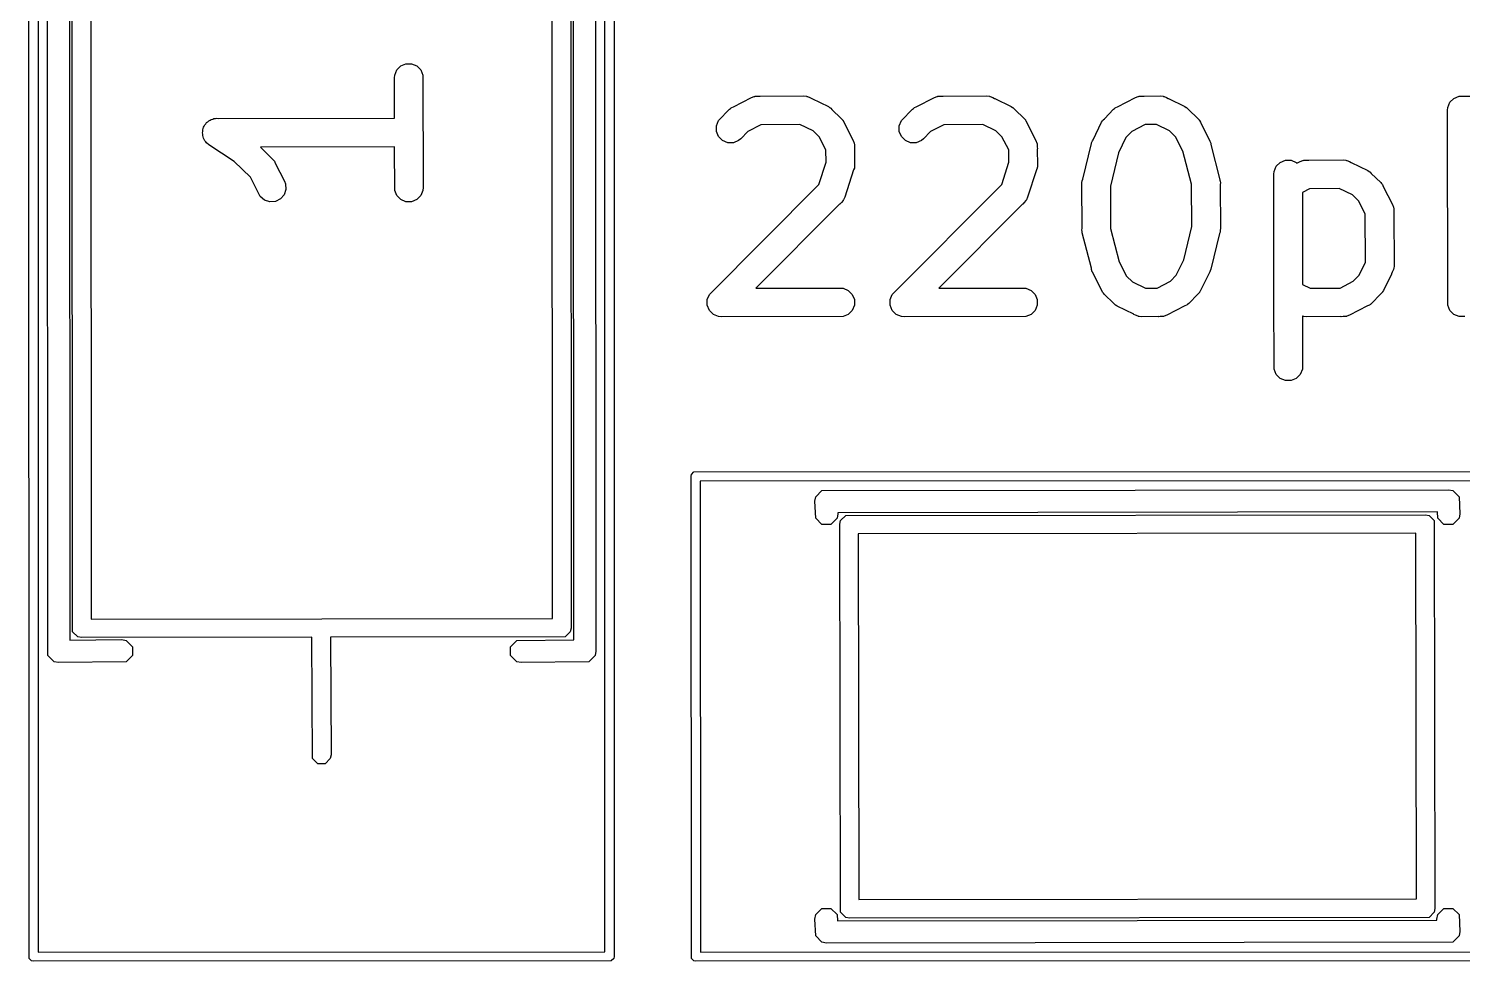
# Model space of a CAD drawing. Extents: x 3.64 to 7.25, y -5.16 to -3.02.
# Drawn here: x 4.9596 to 5.2536, y -4.7789 to -4.5878 of the extents above; entities that cross this region are included whole.
import ezdxf

# ---------------------------------------------------------------- set-up
doc = ezdxf.new("R2010")
doc.units = 0
doc.header["$MEASUREMENT"] = 0
doc.layers.add('BLACK', color=7, linetype='CONTINUOUS')

msp = doc.modelspace()

# ---------------------------------------------------------------- linework, layer by layer
at = {"layer": 'BLACK', "linetype": 'CONTINUOUS'}
for p, q in [((5.07965, -4.3949), (5.07972, -4.77795)), ((4.95972, -4.77833), (4.95965, -4.39528)), ((4.96154, -4.39626), (4.96161, -4.77704)), ((5.07783, -4.77697), (5.07776, -4.39619)), ((5.0758, -4.45697), (5.07598, -4.71535)), ((4.96357, -4.71626), (4.96339, -4.45787)), ((4.96793, -4.46021), (4.96811, -4.71313)), ((4.96865, -4.71138), (4.9685, -4.4626)), ((5.07072, -4.46185), (5.07087, -4.71063)), ((5.07144, -4.71302), (5.07126, -4.4601)), ((4.97229, -4.46456), (4.97244, -4.70881)), ((5.06708, -4.70866), (5.06693, -4.46442)), ((5.03595, -4.59541), (5.03702, -4.59497)), ((5.03702, -4.59497), (5.03817, -4.59497)), ((5.03817, -4.59497), (5.03923, -4.59541)), ((5.03464, -4.59786), (5.0347, -4.59729)), ((5.03466, -4.60616), (5.03464, -4.59786)), ((5.0347, -4.59729), (5.03514, -4.59622)), ((5.03514, -4.59622), (5.03595, -4.59541)), ((5.03923, -4.59541), (5.04005, -4.59622)), ((5.04005, -4.59622), (5.04049, -4.59729)), ((5.04049, -4.59729), (5.04054, -4.62036)), ((5.1037, -4.60403), (5.10382, -4.60394)), ((5.10382, -4.60394), (5.10416, -4.6038)), ((5.10416, -4.6038), (5.10788, -4.60188)), ((5.10788, -4.60188), (5.10843, -4.60167)), ((5.10843, -4.60167), (5.10853, -4.60166)), ((5.10853, -4.60166), (5.10863, -4.60162)), ((5.10863, -4.60162), (5.10914, -4.60162)), ((5.10914, -4.60162), (5.10957, -4.60159)), ((5.10957, -4.60159), (5.10966, -4.60162)), ((5.10966, -4.60162), (5.11858, -4.60157)), ((5.11858, -4.60157), (5.11915, -4.60162)), ((5.11915, -4.60162), (5.11925, -4.60166)), ((5.11925, -4.60166), (5.11936, -4.60167)), ((5.11936, -4.60167), (5.11987, -4.60192)), ((5.11987, -4.60192), (5.12022, -4.60207)), ((5.12022, -4.60207), (5.12027, -4.60211)), ((5.12027, -4.60211), (5.12365, -4.60375)), ((5.12365, -4.60375), (5.1239, -4.60391)), ((5.1239, -4.60391), (5.12397, -4.60394)), ((5.12397, -4.60394), (5.12401, -4.60398)), ((5.12401, -4.60398), (5.12414, -4.60406)), ((5.1412, -4.60403), (5.14131, -4.60394)), ((5.14131, -4.60394), (5.14166, -4.6038)), ((5.14166, -4.6038), (5.14538, -4.60188)), ((5.14538, -4.60188), (5.14592, -4.60167)), ((5.14592, -4.60167), (5.14603, -4.60166)), ((5.14603, -4.60166), (5.14612, -4.60162)), ((5.14612, -4.60162), (5.14664, -4.60162)), ((5.14664, -4.60162), (5.14707, -4.60159)), ((5.14707, -4.60159), (5.14715, -4.60162)), ((5.14715, -4.60162), (5.15607, -4.60157)), ((5.15607, -4.60157), (5.15665, -4.60162)), ((5.15665, -4.60162), (5.15675, -4.60166)), ((5.15675, -4.60166), (5.15685, -4.60167)), ((5.15685, -4.60167), (5.15737, -4.60192)), ((5.15737, -4.60192), (5.15771, -4.60207)), ((5.15771, -4.60207), (5.15776, -4.60211)), ((5.15776, -4.60211), (5.16114, -4.60375)), ((5.16114, -4.60375), (5.16139, -4.60391)), ((5.16139, -4.60391), (5.16146, -4.60394)), ((5.16146, -4.60394), (5.16151, -4.60398)), ((5.16151, -4.60398), (5.16163, -4.60406)), ((5.18244, -4.60403), (5.18256, -4.60394)), ((5.18256, -4.60394), (5.1829, -4.6038)), ((5.1829, -4.6038), (5.18662, -4.60188)), ((5.18662, -4.60188), (5.18717, -4.60167)), ((5.18717, -4.60167), (5.18727, -4.60166)), ((5.18727, -4.60166), (5.18737, -4.60162)), ((5.18737, -4.60162), (5.18795, -4.60162)), ((5.18795, -4.60162), (5.18831, -4.60159)), ((5.18831, -4.60159), (5.18838, -4.60161)), ((5.18838, -4.60161), (5.19169, -4.60157)), ((5.19169, -4.60157), (5.19227, -4.60162)), ((5.19227, -4.60162), (5.19237, -4.60166)), ((5.19237, -4.60166), (5.19247, -4.60167)), ((5.19247, -4.60167), (5.19299, -4.60192)), ((5.19299, -4.60192), (5.19334, -4.60207)), ((5.19334, -4.60207), (5.19338, -4.60211)), ((5.19338, -4.60211), (5.19676, -4.60375)), ((5.19676, -4.60375), (5.19701, -4.60391)), ((5.19701, -4.60391), (5.19708, -4.60394)), ((5.19708, -4.60394), (5.19713, -4.60398)), ((5.19713, -4.60398), (5.19725, -4.60406)), ((5.25061, -4.60452), (5.25067, -4.60394)), ((5.25067, -4.60394), (5.25111, -4.60288)), ((5.25111, -4.60288), (5.25192, -4.60207)), ((5.25192, -4.60207), (5.25299, -4.60162)), ((5.25299, -4.60162), (5.27231, -4.60157)), ((4.99613, -4.60703), (4.99637, -4.60686)), ((4.99637, -4.60686), (4.99658, -4.60666)), ((4.99658, -4.60666), (4.99685, -4.60655)), ((4.99685, -4.60655), (4.99709, -4.60638)), ((4.99709, -4.60638), (4.99738, -4.60633)), ((4.99738, -4.60633), (4.99765, -4.60622)), ((4.99765, -4.60622), (4.99794, -4.60621)), ((4.99794, -4.60621), (4.99822, -4.60616)), ((4.99822, -4.60616), (4.9985, -4.60621)), ((4.9985, -4.60621), (5.03466, -4.60616)), ((5.10068, -4.60769), (5.10113, -4.60663)), ((5.10113, -4.60663), (5.10337, -4.60431)), ((5.10337, -4.60431), (5.10359, -4.60412)), ((5.10359, -4.60412), (5.10365, -4.60406)), ((5.10365, -4.60406), (5.1037, -4.60403)), ((5.12414, -4.60406), (5.12436, -4.60432)), ((5.12436, -4.60432), (5.12629, -4.60618)), ((5.12629, -4.60618), (5.12648, -4.60641)), ((5.12648, -4.60641), (5.12654, -4.60646)), ((5.12654, -4.60646), (5.12656, -4.60652)), ((5.12656, -4.60652), (5.12666, -4.60663)), ((5.12666, -4.60663), (5.1268, -4.60698)), ((5.13818, -4.60769), (5.13862, -4.60663)), ((5.13862, -4.60663), (5.14086, -4.60431)), ((5.14086, -4.60431), (5.14109, -4.60412)), ((5.14109, -4.60412), (5.14114, -4.60406)), ((5.14114, -4.60406), (5.1412, -4.60403)), ((5.16163, -4.60406), (5.16186, -4.60432)), ((5.16186, -4.60432), (5.16379, -4.60618)), ((5.16379, -4.60618), (5.16397, -4.60641)), ((5.16397, -4.60641), (5.16403, -4.60646)), ((5.16403, -4.60646), (5.16406, -4.60652)), ((5.16406, -4.60652), (5.16415, -4.60663)), ((5.16415, -4.60663), (5.1643, -4.60698)), ((5.17794, -4.61054), (5.17968, -4.60695)), ((5.17968, -4.60695), (5.17984, -4.6067)), ((5.17984, -4.6067), (5.17987, -4.60663)), ((5.17987, -4.60663), (5.17991, -4.60658)), ((5.17991, -4.60658), (5.17999, -4.60646)), ((5.17999, -4.60646), (5.18024, -4.60624)), ((5.18024, -4.60624), (5.18211, -4.60431)), ((5.18211, -4.60431), (5.18233, -4.60412)), ((5.18233, -4.60412), (5.18239, -4.60406)), ((5.18239, -4.60406), (5.18244, -4.60403)), ((5.19725, -4.60406), (5.19748, -4.60432)), ((5.19748, -4.60432), (5.19941, -4.60618)), ((5.19941, -4.60618), (5.19959, -4.60641)), ((5.19959, -4.60641), (5.19965, -4.60646)), ((5.19965, -4.60646), (5.19968, -4.60652)), ((5.19968, -4.60652), (5.19977, -4.60663)), ((5.19977, -4.60663), (5.19992, -4.60698)), ((5.25067, -4.64447), (5.25061, -4.60452)), ((4.99527, -4.60911), (4.99533, -4.60883)), ((4.99533, -4.6094), (4.99527, -4.60911)), ((4.99533, -4.60854), (4.99544, -4.60827)), ((4.99533, -4.60883), (4.99533, -4.60854)), ((4.99533, -4.60969), (4.99533, -4.6094)), ((4.99544, -4.60996), (4.99533, -4.60969)), ((4.99544, -4.60827), (4.99549, -4.60798)), ((4.99549, -4.60798), (4.99565, -4.60774)), ((4.99565, -4.60774), (4.99577, -4.60747)), ((4.99577, -4.60747), (4.99597, -4.60727)), ((4.99597, -4.60727), (4.99613, -4.60703)), ((5.10068, -4.60885), (5.10068, -4.60769)), ((5.10113, -4.60991), (5.10068, -4.60885)), ((5.10711, -4.60886), (5.10567, -4.61036)), ((5.10982, -4.60747), (5.10711, -4.60886)), ((5.1178, -4.60742), (5.10982, -4.60747)), ((5.1205, -4.60874), (5.1178, -4.60742)), ((5.12173, -4.60993), (5.1205, -4.60874)), ((5.1268, -4.60698), (5.12872, -4.6107)), ((5.13818, -4.60885), (5.13818, -4.60769)), ((5.13862, -4.60991), (5.13818, -4.60885)), ((5.14461, -4.60886), (5.14316, -4.61036)), ((5.14731, -4.60747), (5.14461, -4.60886)), ((5.1553, -4.60742), (5.14731, -4.60747)), ((5.158, -4.60874), (5.1553, -4.60742)), ((5.15923, -4.60993), (5.158, -4.60874)), ((5.1643, -4.60698), (5.16621, -4.6107)), ((5.18585, -4.60886), (5.18466, -4.6101)), ((5.18857, -4.60746), (5.18585, -4.60886)), ((5.19094, -4.60743), (5.18857, -4.60746)), ((5.19362, -4.60874), (5.19094, -4.60743)), ((5.19485, -4.60993), (5.19362, -4.60874)), ((5.19992, -4.60698), (5.20183, -4.6107)), ((4.99549, -4.61024), (4.99544, -4.60996)), ((4.99566, -4.61048), (4.99549, -4.61024)), ((4.99577, -4.61075), (4.99566, -4.61048)), ((4.99597, -4.61096), (4.99577, -4.61075)), ((4.99614, -4.6112), (4.99597, -4.61096)), ((4.99658, -4.61156), (4.99614, -4.6112)), ((4.99658, -4.61157), (4.99658, -4.61156)), ((5.00179, -4.61498), (4.99658, -4.61157)), ((4.99658, -4.61157), (4.99658, -4.61157)), ((4.99658, -4.61157), (4.99658, -4.61157)), ((5.03467, -4.61201), (5.00716, -4.61205)), ((5.00716, -4.61205), (5.00968, -4.61452)), ((5.0347, -4.62094), (5.03467, -4.61201)), ((5.10194, -4.61073), (5.10113, -4.60991)), ((5.103, -4.61117), (5.10194, -4.61073)), ((5.10416, -4.61117), (5.103, -4.61117)), ((5.10522, -4.61073), (5.10416, -4.61117)), ((5.10567, -4.61036), (5.10522, -4.61073)), ((5.12313, -4.61264), (5.12173, -4.60993)), ((5.12317, -4.61518), (5.12313, -4.61264)), ((5.12872, -4.6107), (5.12893, -4.61124)), ((5.12893, -4.61124), (5.12893, -4.61135)), ((5.12893, -4.61135), (5.12897, -4.61144)), ((5.12897, -4.61144), (5.12898, -4.61202)), ((5.12898, -4.61202), (5.12901, -4.61239)), ((5.12901, -4.61239), (5.12899, -4.61245)), ((5.12899, -4.61245), (5.12903, -4.61577)), ((5.13944, -4.61073), (5.13862, -4.60991)), ((5.1405, -4.61117), (5.13944, -4.61073)), ((5.14165, -4.61117), (5.1405, -4.61117)), ((5.14272, -4.61073), (5.14165, -4.61117)), ((5.14316, -4.61036), (5.14272, -4.61073)), ((5.16063, -4.61264), (5.15923, -4.60993)), ((5.16066, -4.61518), (5.16063, -4.61264)), ((5.16621, -4.6107), (5.16642, -4.61124)), ((5.16642, -4.61124), (5.16643, -4.61135)), ((5.16643, -4.61135), (5.16647, -4.61144)), ((5.16647, -4.61144), (5.16648, -4.61202)), ((5.16648, -4.61202), (5.1665, -4.61239)), ((5.1665, -4.61239), (5.16648, -4.61245)), ((5.16648, -4.61245), (5.16653, -4.61577)), ((5.1758, -4.61864), (5.17758, -4.6113)), ((5.17758, -4.6113), (5.1776, -4.61126)), ((5.1776, -4.61124), (5.17762, -4.61119)), ((5.1776, -4.61126), (5.1776, -4.61124)), ((5.17762, -4.61119), (5.17778, -4.61076)), ((5.17778, -4.61076), (5.17794, -4.61054)), ((5.18466, -4.6101), (5.18313, -4.61325)), ((5.19636, -4.61286), (5.19485, -4.60993)), ((5.20183, -4.6107), (5.20185, -4.61074)), ((5.20185, -4.61074), (5.20186, -4.61076)), ((5.20186, -4.61076), (5.20188, -4.61081)), ((5.20188, -4.61081), (5.20204, -4.61124)), ((5.20204, -4.61124), (5.20206, -4.61153)), ((5.20206, -4.61153), (5.20393, -4.6188)), ((5.00511, -4.61824), (5.00179, -4.61498)), ((5.00968, -4.61452), (5.00987, -4.61475)), ((5.00987, -4.61475), (5.00993, -4.6148)), ((5.00993, -4.6148), (5.00996, -4.61486)), ((5.00996, -4.61486), (5.01005, -4.61497)), ((5.01005, -4.61497), (5.01019, -4.61532)), ((5.01019, -4.61532), (5.01211, -4.61904)), ((5.12169, -4.61973), (5.12317, -4.61518)), ((5.12903, -4.61577), (5.129, -4.61606)), ((5.15919, -4.61973), (5.16066, -4.61518)), ((5.16653, -4.61577), (5.1665, -4.61606)), ((5.18313, -4.61325), (5.18147, -4.62008)), ((5.19812, -4.61968), (5.19636, -4.61286)), ((5.21549, -4.616), (5.2163, -4.61519)), ((5.2163, -4.61519), (5.21737, -4.61475)), ((5.21737, -4.61475), (5.21852, -4.61475)), ((5.21852, -4.61475), (5.21958, -4.61519)), ((5.21958, -4.61519), (5.21973, -4.61533)), ((5.21973, -4.61533), (5.22037, -4.615)), ((5.22037, -4.615), (5.22091, -4.6148)), ((5.22091, -4.6148), (5.22102, -4.61479)), ((5.22102, -4.61479), (5.22111, -4.61475)), ((5.22111, -4.61475), (5.22164, -4.61474)), ((5.22164, -4.61474), (5.22206, -4.61471)), ((5.22206, -4.61471), (5.22214, -4.61474)), ((5.22214, -4.61474), (5.22919, -4.61469)), ((5.22919, -4.61469), (5.22977, -4.61475)), ((5.22977, -4.61475), (5.22986, -4.61479)), ((5.22986, -4.61479), (5.22997, -4.6148)), ((5.22997, -4.6148), (5.23048, -4.61504)), ((5.23048, -4.61504), (5.23083, -4.61519)), ((5.23083, -4.61519), (5.23088, -4.61524)), ((5.23088, -4.61524), (5.23426, -4.61688)), ((5.00714, -4.62217), (5.00511, -4.61824)), ((5.12882, -4.61671), (5.127, -4.62233)), ((5.12897, -4.61635), (5.12882, -4.61671)), ((5.12899, -4.6162), (5.12897, -4.61635)), ((5.12901, -4.61614), (5.12899, -4.6162)), ((5.129, -4.61606), (5.12901, -4.61614)), ((5.16632, -4.61671), (5.1645, -4.62233)), ((5.16647, -4.61635), (5.16632, -4.61671)), ((5.16648, -4.6162), (5.16647, -4.61635)), ((5.1665, -4.61614), (5.16648, -4.6162)), ((5.1665, -4.61606), (5.1665, -4.61614)), ((5.17568, -4.61894), (5.1758, -4.61864)), ((5.21499, -4.61764), (5.21505, -4.61707)), ((5.21502, -4.64222), (5.21499, -4.61764)), ((5.21505, -4.61707), (5.21549, -4.616)), ((5.23426, -4.61688), (5.23451, -4.61703)), ((5.23451, -4.61703), (5.23458, -4.61706)), ((5.23458, -4.61706), (5.23463, -4.61711)), ((5.23463, -4.61711), (5.23475, -4.61719)), ((5.23475, -4.61719), (5.23497, -4.61744)), ((5.23497, -4.61744), (5.2369, -4.61931)), ((5.0124, -4.62073), (5.01204, -4.62182)), ((5.01211, -4.61904), (5.01232, -4.61958)), ((5.01232, -4.61958), (5.0124, -4.62073)), ((5.03514, -4.622), (5.0347, -4.62094)), ((5.04049, -4.62094), (5.04005, -4.622)), ((5.04054, -4.62036), (5.04049, -4.62094)), ((5.09925, -4.64225), (5.12169, -4.61973)), ((5.13675, -4.64225), (5.15919, -4.61973)), ((5.17562, -4.61937), (5.17564, -4.6193)), ((5.17563, -4.61942), (5.17562, -4.61937)), ((5.17562, -4.61952), (5.17563, -4.61942)), ((5.17567, -4.62871), (5.17562, -4.61952)), ((5.17564, -4.6193), (5.17568, -4.61894)), ((5.18147, -4.62008), (5.18152, -4.62873)), ((5.19817, -4.62833), (5.19812, -4.61968)), ((5.20393, -4.6188), (5.20395, -4.6189)), ((5.20395, -4.6189), (5.20396, -4.61894)), ((5.20396, -4.61894), (5.20397, -4.61902)), ((5.20397, -4.61902), (5.20402, -4.61937)), ((5.20402, -4.61937), (5.20397, -4.6197)), ((5.20397, -4.6197), (5.20402, -4.62889)), ((5.22231, -4.62059), (5.22084, -4.62135)), ((5.22084, -4.62135), (5.22087, -4.64021)), ((5.22841, -4.62055), (5.22231, -4.62059)), ((5.23111, -4.62186), (5.22841, -4.62055)), ((5.2369, -4.61931), (5.23709, -4.61953)), ((5.23709, -4.61953), (5.23715, -4.61958)), ((5.23715, -4.61958), (5.23718, -4.61964)), ((5.23718, -4.61964), (5.23727, -4.61975)), ((5.23727, -4.61975), (5.23741, -4.6201)), ((5.23741, -4.6201), (5.23933, -4.62382)), ((5.00801, -4.62293), (5.00714, -4.62217)), ((5.0091, -4.62329), (5.00801, -4.62293)), ((5.01025, -4.62321), (5.0091, -4.62329)), ((5.01128, -4.62269), (5.01025, -4.62321)), ((5.01204, -4.62182), (5.01128, -4.62269)), ((5.03595, -4.62282), (5.03514, -4.622)), ((5.03702, -4.62326), (5.03595, -4.62282)), ((5.03817, -4.62326), (5.03702, -4.62326)), ((5.03923, -4.62282), (5.03817, -4.62326)), ((5.04005, -4.622), (5.03923, -4.62282)), ((5.12592, -4.62377), (5.10878, -4.64098)), ((5.12601, -4.62373), (5.12592, -4.62377)), ((5.12632, -4.62338), (5.12601, -4.62373)), ((5.12666, -4.62303), (5.12632, -4.62338)), ((5.1267, -4.62294), (5.12666, -4.62303)), ((5.12677, -4.62286), (5.1267, -4.62294)), ((5.127, -4.62233), (5.12677, -4.62286)), ((5.16342, -4.62377), (5.14627, -4.64098)), ((5.16351, -4.62373), (5.16342, -4.62377)), ((5.16381, -4.62338), (5.16351, -4.62373)), ((5.16415, -4.62303), (5.16381, -4.62338)), ((5.16419, -4.62294), (5.16415, -4.62303)), ((5.16426, -4.62286), (5.16419, -4.62294)), ((5.1645, -4.62233), (5.16426, -4.62286)), ((5.23235, -4.62305), (5.23111, -4.62186)), ((5.23374, -4.62575), (5.23235, -4.62305)), ((5.23933, -4.62382), (5.23954, -4.62436)), ((5.23954, -4.62436), (5.23954, -4.62447)), ((5.23954, -4.62447), (5.23959, -4.62457)), ((5.23959, -4.62457), (5.23959, -4.62507)), ((5.23379, -4.63561), (5.23374, -4.62575)), ((5.23959, -4.62507), (5.23962, -4.62551)), ((5.23962, -4.62551), (5.23959, -4.6256)), ((5.23959, -4.6256), (5.23964, -4.63639)), ((5.17562, -4.62904), (5.17567, -4.62871)), ((5.17567, -4.62939), (5.17562, -4.62904)), ((5.17568, -4.62947), (5.17567, -4.62939)), ((5.17569, -4.62951), (5.17568, -4.62947)), ((5.17571, -4.62961), (5.17569, -4.62951)), ((5.17758, -4.63688), (5.17571, -4.62961)), ((5.18152, -4.62873), (5.18328, -4.63555)), ((5.19651, -4.63516), (5.19817, -4.62833)), ((5.20384, -4.62977), (5.20206, -4.63711)), ((5.20396, -4.62947), (5.20384, -4.62977)), ((5.204, -4.62911), (5.20396, -4.62947)), ((5.20402, -4.62904), (5.204, -4.62911)), ((5.20402, -4.62889), (5.20401, -4.62899)), ((5.20401, -4.62899), (5.20402, -4.62904)), ((5.18328, -4.63555), (5.18479, -4.63849)), ((5.19498, -4.63831), (5.19651, -4.63516)), ((5.23247, -4.63831), (5.23379, -4.63561)), ((5.1776, -4.63717), (5.17758, -4.63688)), ((5.17776, -4.6376), (5.1776, -4.63717)), ((5.17778, -4.63765), (5.17776, -4.6376)), ((5.17779, -4.63767), (5.17778, -4.63765)), ((5.17781, -4.63771), (5.17779, -4.63767)), ((5.17972, -4.64143), (5.17781, -4.63771)), ((5.18479, -4.63849), (5.18602, -4.63968)), ((5.19379, -4.63955), (5.19498, -4.63831)), ((5.2017, -4.63787), (5.19996, -4.64146)), ((5.20186, -4.63765), (5.2017, -4.63787)), ((5.20202, -4.63722), (5.20186, -4.63765)), ((5.20204, -4.63717), (5.20202, -4.63722)), ((5.20206, -4.63711), (5.20204, -4.63715)), ((5.20204, -4.63715), (5.20204, -4.63717)), ((5.23128, -4.63955), (5.23247, -4.63831)), ((5.2391, -4.63808), (5.23746, -4.64146)), ((5.23914, -4.63803), (5.2391, -4.63808)), ((5.23929, -4.63768), (5.23914, -4.63803)), ((5.23954, -4.63717), (5.23929, -4.63768)), ((5.23959, -4.63697), (5.23954, -4.63707)), ((5.23954, -4.63707), (5.23954, -4.63717)), ((5.23964, -4.63639), (5.23959, -4.63697)), ((5.10878, -4.64098), (5.12608, -4.64094)), ((5.12608, -4.64094), (5.12665, -4.64099)), ((5.12665, -4.64099), (5.12772, -4.64144)), ((5.12772, -4.64144), (5.12853, -4.64225)), ((5.14627, -4.64098), (5.16357, -4.64094)), ((5.16357, -4.64094), (5.16415, -4.64099)), ((5.16415, -4.64099), (5.16521, -4.64144)), ((5.16521, -4.64144), (5.16603, -4.64225)), ((5.17987, -4.64178), (5.17972, -4.64143)), ((5.17996, -4.6419), (5.17987, -4.64178)), ((5.17999, -4.64195), (5.17996, -4.6419)), ((5.18005, -4.642), (5.17999, -4.64195)), ((5.18023, -4.64223), (5.18005, -4.642)), ((5.18216, -4.64409), (5.18023, -4.64223)), ((5.18602, -4.63968), (5.1887, -4.64098)), ((5.1887, -4.64098), (5.19107, -4.64095)), ((5.19107, -4.64095), (5.19379, -4.63955)), ((5.1994, -4.64217), (5.19753, -4.6441)), ((5.19965, -4.64195), (5.1994, -4.64217)), ((5.19973, -4.64183), (5.19965, -4.64195)), ((5.19977, -4.64178), (5.19973, -4.64183)), ((5.1998, -4.64171), (5.19977, -4.64178)), ((5.19996, -4.64146), (5.1998, -4.64171)), ((5.21501, -4.64239), (5.21502, -4.64222)), ((5.22087, -4.64021), (5.22247, -4.64098)), ((5.22247, -4.64098), (5.22858, -4.64094)), ((5.22858, -4.64094), (5.23128, -4.63955)), ((5.23689, -4.64217), (5.23503, -4.6441)), ((5.23715, -4.64195), (5.23689, -4.64217)), ((5.23722, -4.64183), (5.23715, -4.64195)), ((5.23727, -4.64178), (5.23722, -4.64183)), ((5.2373, -4.64171), (5.23727, -4.64178)), ((5.23746, -4.64146), (5.2373, -4.64171)), ((5.09881, -4.64331), (5.09925, -4.64225)), ((5.09881, -4.64447), (5.09881, -4.64331)), ((5.09925, -4.64553), (5.09881, -4.64447)), ((5.12853, -4.64225), (5.12897, -4.64331)), ((5.12897, -4.64447), (5.12853, -4.64553)), ((5.12897, -4.64331), (5.12897, -4.64447)), ((5.13631, -4.64331), (5.13675, -4.64225)), ((5.13631, -4.64447), (5.13631, -4.64331)), ((5.13675, -4.64553), (5.13631, -4.64447)), ((5.16603, -4.64225), (5.16647, -4.64331)), ((5.16647, -4.64447), (5.16603, -4.64553)), ((5.16647, -4.64331), (5.16647, -4.64447)), ((5.18239, -4.64435), (5.18216, -4.64409)), ((5.18251, -4.64443), (5.18239, -4.64435)), ((5.18256, -4.64447), (5.18251, -4.64443)), ((5.18263, -4.6445), (5.18256, -4.64447)), ((5.18288, -4.64466), (5.18263, -4.6445)), ((5.18626, -4.6463), (5.18288, -4.64466)), ((5.19674, -4.64461), (5.19302, -4.64653)), ((5.19708, -4.64447), (5.19674, -4.64461)), ((5.1972, -4.64438), (5.19708, -4.64447)), ((5.19725, -4.64435), (5.1972, -4.64438)), ((5.19731, -4.64429), (5.19725, -4.64435)), ((5.19753, -4.6441), (5.19731, -4.64429)), ((5.21502, -4.64242), (5.21501, -4.64239)), ((5.21505, -4.65759), (5.21502, -4.64242)), ((5.23423, -4.64461), (5.23051, -4.64653)), ((5.23458, -4.64447), (5.23423, -4.64461)), ((5.23469, -4.64438), (5.23458, -4.64447)), ((5.23475, -4.64435), (5.23469, -4.64438)), ((5.2348, -4.64429), (5.23475, -4.64435)), ((5.23503, -4.6441), (5.2348, -4.64429)), ((5.25111, -4.64553), (5.25067, -4.64447)), ((5.10007, -4.64635), (5.09925, -4.64553)), ((5.10113, -4.64679), (5.10007, -4.64635)), ((5.10171, -4.64684), (5.10113, -4.64679)), ((5.12665, -4.64679), (5.10171, -4.64684)), ((5.12772, -4.64635), (5.12665, -4.64679)), ((5.12853, -4.64553), (5.12772, -4.64635)), ((5.13756, -4.64635), (5.13675, -4.64553)), ((5.13863, -4.64679), (5.13756, -4.64635)), ((5.1392, -4.64684), (5.13863, -4.64679)), ((5.16415, -4.64679), (5.1392, -4.64684)), ((5.16521, -4.64635), (5.16415, -4.64679)), ((5.16603, -4.64553), (5.16521, -4.64635)), ((5.1863, -4.64635), (5.18626, -4.6463)), ((5.18665, -4.64649), (5.1863, -4.64635)), ((5.18717, -4.64674), (5.18665, -4.64649)), ((5.18727, -4.64675), (5.18717, -4.64674)), ((5.18737, -4.64679), (5.18727, -4.64675)), ((5.18795, -4.64684), (5.18737, -4.64679)), ((5.19126, -4.6468), (5.18795, -4.64684)), ((5.19133, -4.64682), (5.19126, -4.6468)), ((5.19169, -4.64679), (5.19133, -4.64682)), ((5.19227, -4.64679), (5.19169, -4.64679)), ((5.19237, -4.64675), (5.19227, -4.64679)), ((5.19247, -4.64674), (5.19237, -4.64675)), ((5.19302, -4.64653), (5.19247, -4.64674)), ((5.22091, -4.64674), (5.22088, -4.64672)), ((5.22088, -4.64672), (5.22089, -4.65701)), ((5.22102, -4.64675), (5.22091, -4.64674)), ((5.22111, -4.64679), (5.22102, -4.64675)), ((5.22169, -4.64684), (5.22111, -4.64679)), ((5.22874, -4.64679), (5.22169, -4.64684)), ((5.22882, -4.64682), (5.22874, -4.64679)), ((5.22924, -4.64679), (5.22882, -4.64682)), ((5.22977, -4.64679), (5.22924, -4.64679)), ((5.22986, -4.64675), (5.22977, -4.64679)), ((5.22997, -4.64674), (5.22986, -4.64675)), ((5.23051, -4.64653), (5.22997, -4.64674)), ((5.25192, -4.64635), (5.25111, -4.64553)), ((5.25299, -4.64679), (5.25192, -4.64635)), ((5.25414, -4.64679), (5.25299, -4.64679)), ((5.21549, -4.65865), (5.21505, -4.65759)), ((5.2163, -4.65947), (5.21549, -4.65865)), ((5.21737, -4.65991), (5.2163, -4.65947)), ((5.21958, -4.65947), (5.21852, -4.65991)), ((5.2204, -4.65865), (5.21958, -4.65947)), ((5.22084, -4.65759), (5.2204, -4.65865)), ((5.22089, -4.65701), (5.22084, -4.65759)), ((5.21852, -4.65991), (5.21737, -4.65991)), ((5.09547, -4.67953), (5.09555, -4.67915)), ((5.09555, -4.77833), (5.09547, -4.67953)), ((5.09555, -4.67915), (5.09608, -4.67862)), ((5.09608, -4.67862), (5.27756, -4.67854)), ((5.27658, -4.68044), (5.09737, -4.68051)), ((5.09737, -4.68051), (5.09744, -4.77704)), ((5.12105, -4.68374), (5.12232, -4.68246)), ((5.12232, -4.68246), (5.25079, -4.68228)), ((5.25079, -4.68228), (5.25169, -4.68246)), ((5.25169, -4.68246), (5.25297, -4.68374)), ((5.12087, -4.68465), (5.12105, -4.68374)), ((5.12105, -4.68811), (5.12087, -4.68465)), ((5.25297, -4.68374), (5.25315, -4.6872)), ((5.12232, -4.68939), (5.12105, -4.68811)), ((5.12541, -4.68811), (5.12413, -4.68939)), ((5.12559, -4.6872), (5.12541, -4.68811)), ((5.24854, -4.68683), (5.12558, -4.687)), ((5.12558, -4.687), (5.12559, -4.6872)), ((5.12598, -4.68937), (5.12613, -4.68862)), ((5.12613, -4.68862), (5.1272, -4.68755)), ((5.1272, -4.68755), (5.24606, -4.6874)), ((5.24606, -4.6874), (5.24682, -4.68755)), ((5.24682, -4.68755), (5.24788, -4.68862)), ((5.24788, -4.68862), (5.24803, -4.76811)), ((5.2486, -4.68811), (5.24854, -4.68683)), ((5.24988, -4.68939), (5.2486, -4.68811)), ((5.25297, -4.68811), (5.25169, -4.68939)), ((5.25315, -4.6872), (5.25297, -4.68811)), ((5.12413, -4.68939), (5.12232, -4.68939)), ((5.12613, -4.76886), (5.12598, -4.68937)), ((5.2441, -4.69119), (5.12978, -4.69134)), ((5.12978, -4.69134), (5.12992, -4.76629)), ((5.24424, -4.76614), (5.2441, -4.69119)), ((5.25169, -4.68939), (5.24988, -4.68939)), ((4.97244, -4.70881), (5.06708, -4.70866)), ((4.96972, -4.71245), (4.96865, -4.71138)), ((4.97047, -4.7126), (4.96972, -4.71245)), ((5.01773, -4.71253), (4.97047, -4.7126)), ((5.01787, -4.73737), (5.01773, -4.71253)), ((5.06965, -4.71245), (5.02152, -4.71252)), ((5.02152, -4.71252), (5.02165, -4.73661)), ((5.07072, -4.71138), (5.06965, -4.71245)), ((5.07087, -4.71063), (5.07072, -4.71138)), ((4.96811, -4.71313), (4.97874, -4.71299)), ((4.97874, -4.71299), (4.97964, -4.71317)), ((4.97964, -4.71317), (4.98092, -4.71445)), ((4.98092, -4.71445), (4.98092, -4.71626)), ((5.05845, -4.71445), (5.05973, -4.71317)), ((5.05845, -4.71626), (5.05845, -4.71445)), ((5.05973, -4.71317), (5.07144, -4.71302)), ((5.07598, -4.71535), (5.0758, -4.71626)), ((4.96484, -4.71754), (4.96357, -4.71626)), ((4.96575, -4.71772), (4.96484, -4.71754)), ((4.97964, -4.71754), (4.96575, -4.71772)), ((4.98092, -4.71626), (4.97964, -4.71754)), ((5.05973, -4.71754), (5.05845, -4.71626)), ((5.06063, -4.71772), (5.05973, -4.71754)), ((5.07453, -4.71754), (5.06063, -4.71772)), ((5.0758, -4.71626), (5.07453, -4.71754)), ((5.01893, -4.73843), (5.01787, -4.73737)), ((5.02044, -4.73843), (5.01893, -4.73843)), ((5.0215, -4.73737), (5.02044, -4.73843)), ((5.02165, -4.73661), (5.0215, -4.73737)), ((5.12105, -4.76937), (5.12232, -4.76809)), ((5.12232, -4.76809), (5.12413, -4.76809)), ((5.12413, -4.76809), (5.12541, -4.76937)), ((5.12992, -4.76629), (5.24424, -4.76614)), ((5.24803, -4.76811), (5.24788, -4.76886)), ((5.2486, -4.76937), (5.24988, -4.76809)), ((5.24988, -4.76809), (5.25169, -4.76809)), ((5.25169, -4.76809), (5.25297, -4.76937)), ((5.12087, -4.77028), (5.12105, -4.76937)), ((5.12105, -4.77374), (5.12087, -4.77028)), ((5.12541, -4.76937), (5.12548, -4.77065)), ((5.12548, -4.77065), (5.24844, -4.77048)), ((5.1272, -4.76993), (5.12613, -4.76886)), ((5.12795, -4.77008), (5.1272, -4.76993)), ((5.24682, -4.76993), (5.12795, -4.77008)), ((5.24788, -4.76886), (5.24682, -4.76993)), ((5.24843, -4.77028), (5.2486, -4.76937)), ((5.24844, -4.77048), (5.24843, -4.77028)), ((5.25297, -4.76937), (5.25315, -4.77283)), ((5.12232, -4.77502), (5.12105, -4.77374)), ((5.25297, -4.77374), (5.25169, -4.77502)), ((5.25315, -4.77283), (5.25297, -4.77374)), ((4.96161, -4.77704), (5.07783, -4.77697)), ((5.09744, -4.77704), (5.27665, -4.77697)), ((5.12323, -4.7752), (5.12232, -4.77502)), ((5.25169, -4.77502), (5.12323, -4.7752)), ((4.96025, -4.77886), (4.95972, -4.77833)), ((4.96063, -4.77894), (4.96025, -4.77886)), ((5.07912, -4.77886), (4.96063, -4.77894)), ((5.07965, -4.77833), (5.07912, -4.77886)), ((5.07972, -4.77795), (5.07965, -4.77833)), ((5.09608, -4.77886), (5.09555, -4.77833)), ((5.09646, -4.77894), (5.09608, -4.77886)), ((5.27794, -4.77886), (5.09646, -4.77894))]:
    msp.add_line(p, q, dxfattribs=at)

doc.saveas('drawing.dxf')
